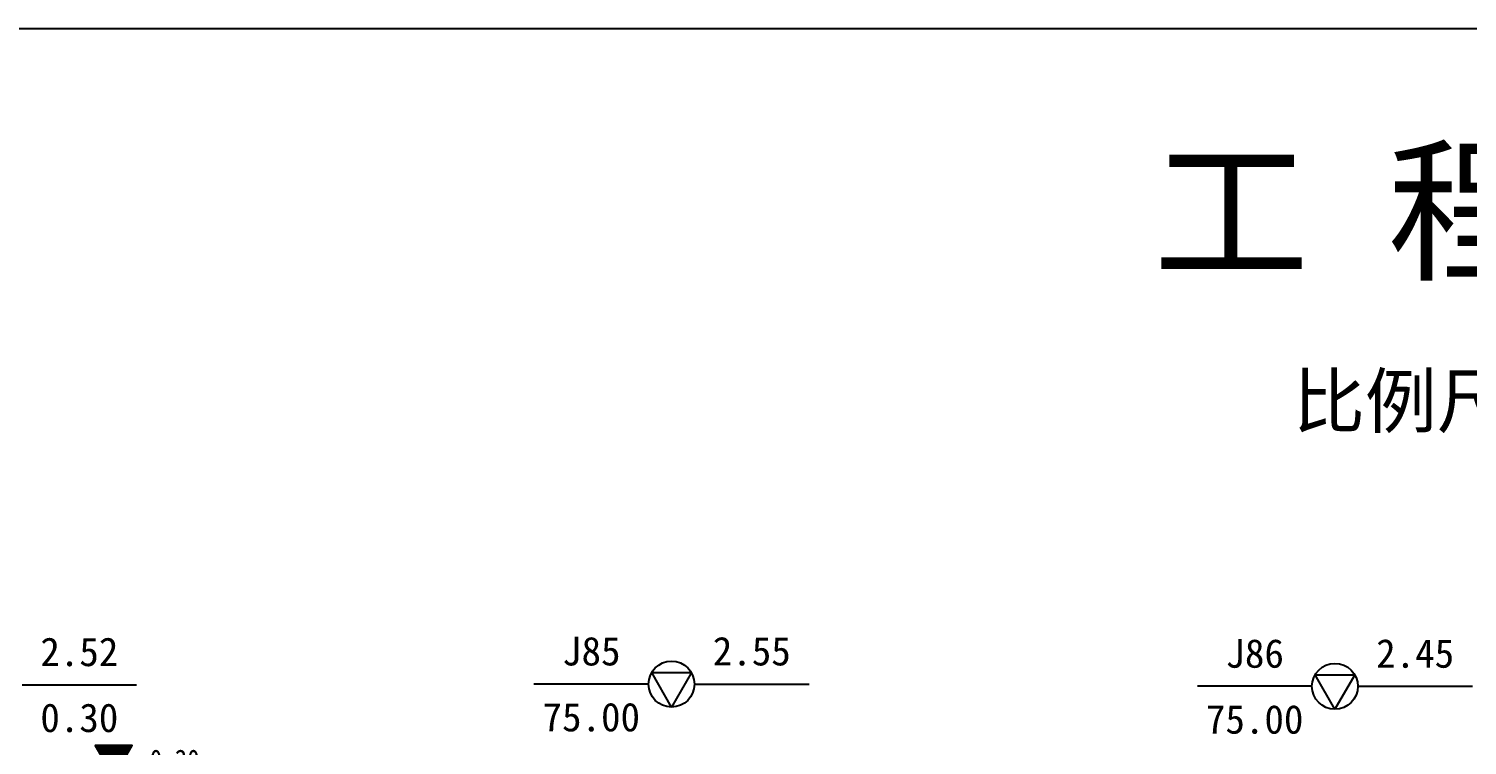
# Model space of a CAD drawing. Extents: x -37 to 3540, y -1485 to 297.
# Drawn here: x 889.2 to 1014.7, y -671.5 to -609 of the extents above; entities that cross this region are included whole.
import ezdxf
from ezdxf.enums import TextEntityAlignment as Align

# ---------------------------------------------------------------- set-up
doc = ezdxf.new("R2010")
doc.units = 0
doc.layers.get('0').update_dxf_attribs({"linetype": 'CONTINUOUS'})
for name, color, linetype in [('CURVE', 200, 'CONTINUOUS'), ('FRAME', 7, 'CONTINUOUS'), ('HOLE', 41, 'CONTINUOUS')]:
    doc.layers.add(name, color=color, linetype=linetype)
doc.styles.add('ST', font='')
doc.styles.get('ST').set_extended_font_data('SimSun')

# ---------------------------------------------------------------- blocks, each defined once
blk = doc.blocks.new('图头_剖面图A3')
at = {"style": 'ST'}
for s, height, p in [('工 程 地 质 剖 面 图', 10, (-15.09, 10.79)), ('比例尺：水平：1∶            垂直：1∶', 4.6, (-11.5, -5.76))]:
    blk.add_text(s, height=height, dxfattribs=at).set_placement(p, align=Align.MIDDLE_CENTER)
for tag, height, p in [('01_剖面号', 10, (64.41, 11.39)), ('03＿纵向比例', 4.6, (50.43, -5.28)), ('02_横向比例', 4.6, (-18.82, -5.99))]:
    blk.add_attdef(tag, text='', height=height, dxfattribs=at).set_placement(p, align=Align.MIDDLE_LEFT)
blk = doc.blocks.new('H_cpt_hole')
for p, q in [((-1.73, 1), (1.73, 1)), ((0, -2), (-1.73, 1)), ((1.73, 1), (0, -2))]:
    blk.add_line(p, q)
blk.add_circle((0, 0), 2)
blk = doc.blocks.new('Gwl')
blk.add_lwpolyline([(0, 0, 0, 3.22, 0), (0, 2.79, 3.22, 3.22, 0)], format="xyseb")
blk.add_lwpolyline([(0, 0), (1.61, 2.79), (-1.61, 2.79)], close=True)
for points in [[(-2.63, 0), (3.61, 0)], [(3.93, 0), (4.21, 0)], [(4.53, 0), (4.8, 0)], [(5.09, 0), (9.99, 0)], [(-1.09, -0.61), (1.16, -0.61)], [(-0.54, -1.14), (0.61, -1.14)], [(-0.19, -1.74), (0.26, -1.74)]]:
    blk.add_lwpolyline(points)
at = {"style": 'ST', "width": 0.8}
blk.add_attdef('*GWL', (3.14, 0.45), '', height=2, dxfattribs=at)

msp = doc.modelspace()

# ---------------------------------------------------------------- linework, layer by layer
at = {"layer": 'FRAME', "linetype": 'Continuous'}
msp.add_line((1394.49, -609), (721.72, -609), dxfattribs=at)
at = {"layer": 'HOLE', "linetype": 'Continuous'}
for points in [[(888.6, -666.21), (898.6, -666.21)], [(943.26, -666.16), (933.26, -666.16)], [(947.26, -666.16), (957.26, -666.16)], [(1001.13, -666.35), (991.13, -666.35)], [(1005.13, -666.35), (1015.13, -666.35)]]:
    msp.add_lwpolyline(points, dxfattribs=at)

# ---------------------------------------------------------------- block references
at = {"layer": 'CURVE'}
msp.add_blockref('Gwl', (896.6, -674.31), dxfattribs=at).add_auto_attribs({'*GWL': '0.30'})
at = {"layer": 'FRAME'}
msp.add_blockref('图头_剖面图A3', (1070.51, -635.7), dxfattribs=at)
at = {"layer": 'HOLE'}
for p in [(945.26, -666.16), (1003.13, -666.35)]:
    msp.add_blockref('H_cpt_hole', p, dxfattribs=at)

# ---------------------------------------------------------------- texts
at = {"layer": 'HOLE', "style": 'ST'}
for s, p in [('2.52', (893.6, -663.34)), ('J85', (938.26, -663.28)), ('2.55', (952.26, -663.28)), ('J86', (996.13, -663.48)), ('2.45', (1010.13, -663.48)), ('0.30', (893.6, -669.09)), ('75.00', (938.26, -669.03)), ('75.00', (996.13, -669.23))]:
    msp.add_text(s, height=2.5, dxfattribs=at).set_placement(p, align=Align.MIDDLE_CENTER)

doc.saveas('drawing.dxf')
